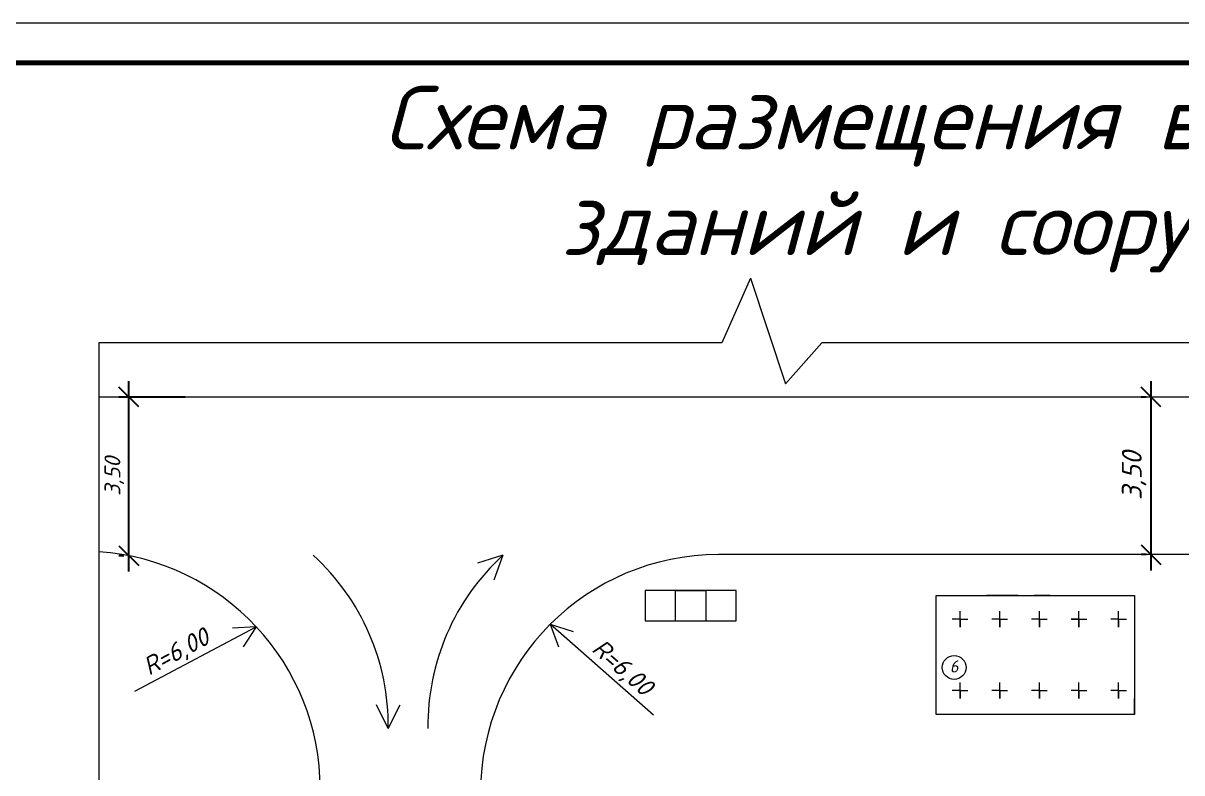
# Model space of a CAD drawing. Header units: millimetres. Extents: x 27137 to 30937, y -4667 to -569.
# Drawn here: x 28844 to 28990.1, y -2865.7 to -2771.2 of the extents above; entities that cross this region are included whole.
import ezdxf

# ---------------------------------------------------------------- set-up
doc = ezdxf.new("R2010")
doc.units = ezdxf.units.MM
doc.header["$LTSCALE"] = 0.4
doc.styles.add('Isocpeur', font='isocpeui.ttf', dxfattribs={"height": 2.5})
doc.styles.get("Standard").update_dxf_attribs({"font": 'isocpeui.ttf', "height": 2.5})
doc.dimstyles.new('06', dxfattribs={"dimtxt": 2.5, "dimasz": 2.5, "dimexe": 1.25, "dimexo": 0.625, "dimtad": 1, "dimdec": 0, "dimlfac": 200, "dimtxsty": 'Standard', "dimblk": 'OBLIQUE', "dimcen": 2.5, "dimdle": 2, "dimadec": 0, "dimazin": 0, "dimtfac": 1, "dimtdec": 0, "dimtmove": 0, "dimatfit": 3, "dimldrblk": 'OBLIQUE', "dimfxl": 1, "dimarcsym": 0})

# ---------------------------------------------------------------- blocks, each defined once
blk = doc.blocks.new('_Oblique')
at = {"color": 0, "linetype": 'ByBlock', "lineweight": -2}
blk.add_line((-0.5, -0.5), (0.5, 0.5), dxfattribs=at)
blk = doc.blocks.new('*D360')
at = {"color": 0, "lineweight": -2, "transparency": 16777216}
for p, q in [((28986.21, -2840.19), (28986.21, -2816.32)), ((28985.58, -2818.32), (28984.96, -2818.32)), ((28985.58, -2838.19), (28984.96, -2838.19))]:
    blk.add_line(p, q, dxfattribs=at)
at = {"layer": 'Defpoints', "color": 0, "transparency": 16777216}
for p in [(28986.21, -2818.32), (28986.21, -2818.32), (28986.21, -2838.19)]:
    blk.add_point(p, dxfattribs=at)
at = {"color": 0, "lineweight": -2, "transparency": 16777216, "xscale": 2.5, "yscale": 2.5, "zscale": 2.5}
for p, rotation in [((28986.21, -2818.32), 90), ((28986.21, -2838.19), 270)]:
    blk.add_blockref('_Oblique', p, dxfattribs=dict(at, rotation=rotation))
at = {"color": 0, "lineweight": 15, "transparency": 16777216, "insert": (28984.08, -2828.25), "char_height": 2.5, "attachment_point": 5, "rotation": 90, "style": 'Isocpeur'}
blk.add_mtext('3,50', dxfattribs=at)
blk = doc.blocks.new('*D361')
at = {"color": 0, "lineweight": -2, "transparency": 16777216}
for p, q in [((28857.35, -2840.33), (28857.35, -2816.32)), ((28864.44, -2818.32), (28856.1, -2818.32)), ((28856.72, -2838.33), (28856.1, -2838.33))]:
    blk.add_line(p, q, dxfattribs=at)
at = {"layer": 'Defpoints', "color": 0, "transparency": 16777216}
for p in [(28857.35, -2818.32), (28865.07, -2818.32), (28857.35, -2838.33)]:
    blk.add_point(p, dxfattribs=at)
at = {"color": 0, "lineweight": -2, "transparency": 16777216, "xscale": 2.5, "yscale": 2.5, "zscale": 2.5}
for p, rotation in [((28857.35, -2818.32), 90), ((28857.35, -2838.33), 270)]:
    blk.add_blockref('_Oblique', p, dxfattribs=dict(at, rotation=rotation))
at = {"color": 0, "lineweight": 15, "transparency": 16777216, "insert": (28855.52, -2828.32), "char_height": 2.5, "attachment_point": 5, "rotation": 90, "style": 'Isocpeur'}
blk.add_mtext('{\\H0.8x;3,50}', dxfattribs=at)

msp = doc.modelspace()

# ---------------------------------------------------------------- linework, layer by layer
at = {"lineweight": 15}
for p, q in [((28935.7093, -2803.3353), (28932.0921, -2811.474)), ((28935.7093, -2803.3353), (28940.1142, -2816.6359)), ((28932.0921, -2811.474), (28853.5675, -2811.474)), ((28853.5675, -2811.474), (28853.5694, -2910.2612)), ((28940.1142, -2816.6359), (28944.7172, -2811.474)), ((29059.6276, -2811.474), (28944.7172, -2811.474)), ((28904.5195, -2838.2701), (28901.3144, -2839.2588)), ((28904.5195, -2838.2701), (28903.3874, -2841.4274)), ((29059.6276, -2838.1865), (28931.6972, -2838.1893)), ((28933.9174, -2842.7031), (28922.4486, -2842.7031)), ((28922.4486, -2842.7031), (28922.4486, -2846.526)), ((28926.2715, -2846.526), (28926.2715, -2842.7031)), ((28926.2715, -2842.7031), (28930.0945, -2842.7031)), ((28930.0945, -2842.7031), (28930.0945, -2846.526)), ((28933.9174, -2846.526), (28933.9174, -2842.7031)), ((28959.1332, -2843.338), (28984.1332, -2843.338)), ((28959.1332, -2858.338), (28959.1332, -2843.338)), ((28959.1332, -2843.338), (28984.1332, -2843.338)), ((28959.1332, -2843.338), (28966.7425, -2843.338)), ((28969.481, -2843.338), (28965.481, -2843.338)), ((28973.481, -2843.338), (28971.481, -2843.338)), ((28984.1332, -2843.338), (28984.1332, -2858.338)), ((28984.1332, -2843.338), (28984.1332, -2858.338)), ((28922.4486, -2846.526), (28926.2715, -2846.526)), ((28922.4486, -2846.526), (28926.2715, -2846.526)), ((28926.2715, -2846.526), (28930.0945, -2846.526)), ((28930.0945, -2846.526), (28933.9174, -2846.526)), ((28962.1332, -2846.338), (28961.1332, -2846.338)), ((28962.1332, -2846.338), (28961.6704, -2846.338)), ((28962.1332, -2846.338), (28962.1332, -2845.338)), ((28962.1332, -2846.338), (28962.1332, -2846.338)), ((28962.1332, -2846.338), (28962.1332, -2847.338)), ((28962.1332, -2847.338), (28962.1332, -2846.338)), ((28962.1332, -2846.338), (28963.1332, -2846.338)), ((28967.1332, -2846.338), (28966.1332, -2846.338)), ((28967.1332, -2846.338), (28967.1332, -2845.338)), ((28967.1332, -2846.338), (28967.1332, -2846.0277)), ((28967.1332, -2846.338), (28967.1332, -2846.338)), ((28967.1332, -2846.338), (28967.1332, -2847.338)), ((28967.1332, -2847.338), (28967.1332, -2846.338)), ((28967.1332, -2846.338), (28968.1332, -2846.338)), ((28972.1332, -2846.338), (28971.1332, -2846.338)), ((28972.1332, -2846.338), (28971.6704, -2846.338)), ((28972.1332, -2846.338), (28972.1332, -2845.338)), ((28972.1332, -2846.338), (28972.1332, -2847.338)), ((28972.1332, -2847.338), (28972.1332, -2846.338)), ((28972.1332, -2846.338), (28973.1332, -2846.338)), ((28977.1332, -2846.338), (28976.1332, -2846.338)), ((28976.2042, -2846.338), (28977.2042, -2846.338)), ((28976.2042, -2846.338), (28977.2042, -2846.338)), ((28976.2042, -2846.338), (28977.2042, -2846.338)), ((28977.1332, -2846.338), (28977.1332, -2845.338)), ((28977.1332, -2846.338), (28977.1332, -2846.0277)), ((28977.1332, -2846.338), (28977.1332, -2847.338)), ((28977.1332, -2847.338), (28977.1332, -2846.338)), ((28977.1332, -2846.338), (28978.1332, -2846.338)), ((28982.1332, -2846.338), (28981.1332, -2846.338)), ((28982.1332, -2846.338), (28981.6704, -2846.338)), ((28982.1332, -2846.338), (28982.1332, -2845.338)), ((28982.1332, -2846.338), (28982.1332, -2847.338)), ((28982.1332, -2847.338), (28982.1332, -2846.338)), ((28982.1332, -2846.338), (28983.1332, -2846.338)), ((28873.4189, -2847.2877), (28870.4066, -2847.4847)), ((28873.4189, -2847.2877), (28871.7691, -2849.8157)), ((28910.484, -2846.9761), (28913.3686, -2847.8659)), ((28910.484, -2846.9761), (28911.5029, -2849.8176)), ((28962.1332, -2855.338), (28961.1332, -2855.338)), ((28962.1332, -2855.338), (28961.6704, -2855.338)), ((28962.1332, -2855.338), (28962.1332, -2854.338)), ((28962.1332, -2855.338), (28962.1332, -2855.338)), ((28962.1332, -2855.338), (28962.1332, -2856.338)), ((28962.1332, -2856.338), (28962.1332, -2855.338)), ((28962.1332, -2855.338), (28963.1332, -2855.338)), ((28967.1332, -2855.338), (28966.1332, -2855.338)), ((28967.1332, -2855.338), (28967.1332, -2854.338)), ((28967.1332, -2855.338), (28967.1332, -2855.0277)), ((28967.1332, -2855.338), (28967.1332, -2855.338)), ((28967.1332, -2855.338), (28967.1332, -2856.338)), ((28967.1332, -2856.338), (28967.1332, -2855.338)), ((28967.1332, -2855.338), (28968.1332, -2855.338)), ((28972.1332, -2855.338), (28971.1332, -2855.338)), ((28972.1332, -2855.338), (28971.6704, -2855.338)), ((28972.1332, -2855.338), (28972.1332, -2854.338)), ((28972.1332, -2855.338), (28972.1332, -2856.338)), ((28972.1332, -2856.338), (28972.1332, -2855.338)), ((28972.1332, -2855.338), (28973.1332, -2855.338)), ((28977.1332, -2855.338), (28976.1332, -2855.338)), ((28977.1332, -2855.338), (28977.1332, -2854.338)), ((28977.1332, -2855.338), (28977.1332, -2855.0277)), ((28977.1332, -2855.338), (28977.1332, -2856.338)), ((28977.1332, -2856.338), (28977.1332, -2855.338)), ((28977.1332, -2855.338), (28978.1332, -2855.338)), ((28982.1332, -2855.338), (28981.1332, -2855.338)), ((28982.1332, -2855.338), (28982.1332, -2854.338)), ((28982.1332, -2855.338), (28982.1332, -2856.338)), ((28982.1332, -2856.338), (28982.1332, -2855.338)), ((28982.1332, -2855.338), (28983.1332, -2855.338)), ((28984.1332, -2858.338), (28984.1332, -2856.338)), ((28890.0593, -2860.1187), (28888.5593, -2857.1187)), ((28890.0593, -2860.1187), (28891.5593, -2857.1187)), ((28984.1332, -2858.338), (28959.1332, -2858.338)), ((28984.1332, -2858.338), (28959.1332, -2858.338))]:
    msp.add_line(p, q, dxfattribs=at)
at = {"lineweight": 15, "ltscale": 0.5}
for p, q in [((29059.6276, -2818.3207), (28853.5677, -2818.3207)), ((28858.0955, -2855.4258), (28873.4189, -2847.2877)), ((28923.504, -2858.4441), (28910.484, -2846.9761))]:
    msp.add_line(p, q, dxfattribs=at)
at = {"color": 7, "lineweight": 15}
msp.add_lwpolyline([(28249.1837, -3365.1633), (29090.1837, -3365.1633), (29090.1837, -2771.1633), (28249.1837, -2771.1633)], close=True, dxfattribs=at)
at = {"lineweight": 15, "const_width": 0.6}
msp.add_lwpolyline([(28269.1837, -3360.1633), (29085.1837, -3360.1633), (29085.1837, -2776.1633), (28269.1837, -2776.1633)], close=True, dxfattribs=at)
msp.add_lwpolyline([(28269.1837, -2776.1633), (29085.1837, -2776.1633), (29085.1837, -3360.1633), (28269.1837, -3360.1633)], dxfattribs=at)
at = {"lineweight": 15}
msp.add_circle((28961.3971, -2852.4199), 1.5, dxfattribs=at)
for centre, radius, start, end in [((28851.4796, -2867.7491), 30, 0, 86.007499), ((28860.9806, -2859.7371), 29.0812, 359.24811, 47.576213), ((28924.1379, -2859.7371), 29.0812, 132.423787, 180.75189), ((28931.6972, -2868.1893), 30, 90, 180)]:
    msp.add_arc(centre, radius, start, end, dxfattribs=at)

# ---------------------------------------------------------------- texts
at = {"lineweight": 15, "insert": (28883.7792, -2779.0853), "char_height": 8, "attachment_point": 1}
msp.add_mtext_dynamic_manual_height_columns('\\pi5.6805;{\\fISOCPEUR|b0|i1|c204|p34;Схема размещения временных \\P\\pi28.02545;зданий и сооружений}', width=165.311504, gutter_width=12.5, heights=[24.738], dxfattribs=at)
at = {"lineweight": 15, "style": 'Isocpeur'}
for s, width, insert, char_height, attachment_point, rotation in [('R=6,00', 15.592034, (28858.8331, -2851.5052), 2.25, 1, 28.011845), ('R=6,00', 15.592034, (28923.6951, -2854.4592), 2.25, 3, 318.587116), ('6', 1.525272, (28961.8572, -2851.5255), 1.5, 3, 3.65748)]:
    msp.add_mtext_dynamic_manual_height_columns(s, width=width, gutter_width=12.5, heights=[0], dxfattribs=dict(at, insert=insert, char_height=char_height, attachment_point=attachment_point, rotation=rotation))

# ---------------------------------------------------------------- dimensions: what is measured, and where the dimension line sits
at = {"lineweight": 15}
for base, p1, p2, text, picture, middle in [((28857.3467, -2818.3207), (28857.3467, -2838.3284), (28865.0655, -2818.3207), '{\\H0.8x;3,50}', '*D361', (28855.5217, -2828.3246)), ((28986.209, -2818.3207), (28986.209, -2838.1881), (28986.209, -2818.3207), '3,50', '*D360', (28984.084, -2828.2544))]:
    dim = msp.add_linear_dim(base=base, p1=p1, p2=p2, angle=90, text=text, dimstyle='06', override={"dimtxsty": 'Isocpeur'}, dxfattribs=at)
    dim.commit()
    dim.dimension.update_dxf_attribs({"geometry": picture, "text_midpoint": middle})

doc.saveas('drawing.dxf')
